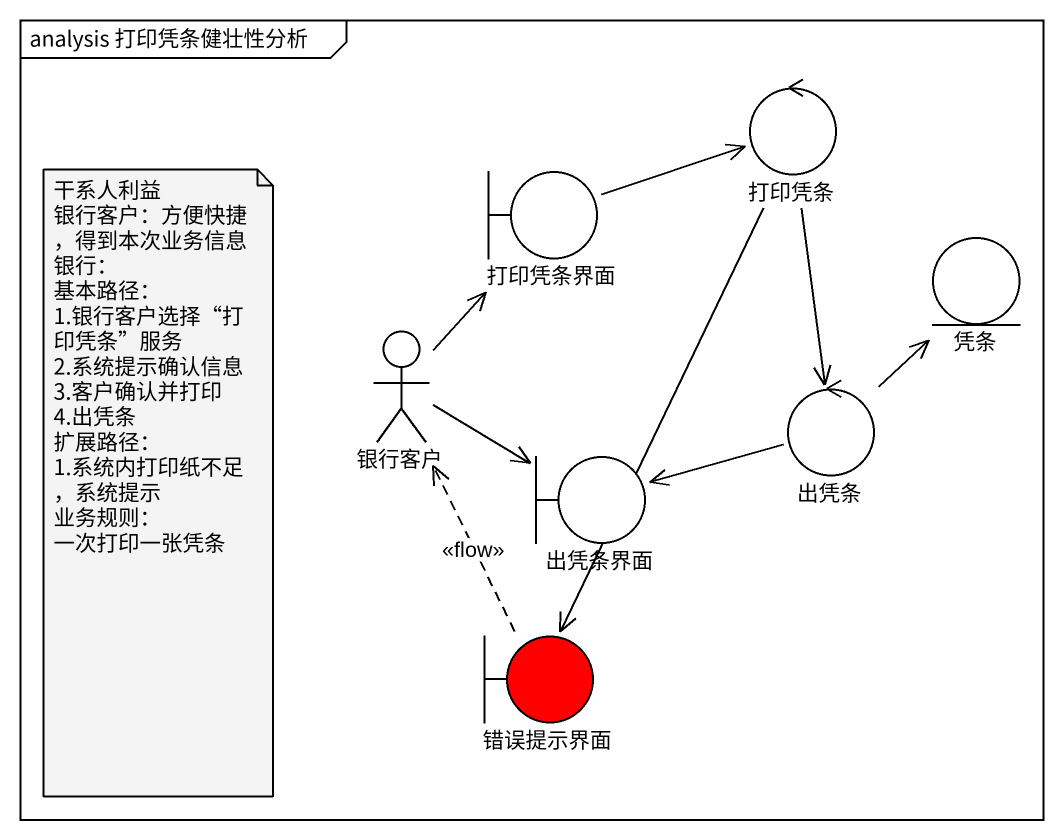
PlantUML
@startuml
mainframe analysis 打印凭条健壮性分析
control 打印凭条
boundary 打印凭条界面
entity 凭条
actor 银行客户
control 出凭条
boundary 出凭条界面
boundary 错误提示界面 #FF0000
打印凭条 --> 出凭条
打印凭条 --> 错误提示界面
打印凭条界面 -right-> 打印凭条
银行客户 -up-> 打印凭条界面
银行客户 -right-> 出凭条界面
出凭条 -up-> 凭条
出凭条 -left-> 出凭条界面
错误提示界面 .up.> 银行客户 : <<flow>>
note as N1
  干系人利益
  银行客户：方便快捷，得到本次业务信息
  银行：
  基本路径：
  1.银行客户选择“打印凭条”服务
  2.系统提示确认信息
  3.客户确认并打印
  4.出凭条
  扩展路径：
  1.系统内打印纸不足，系统提示
  业务规则：
  一次打印一张凭条
end note
@enduml
